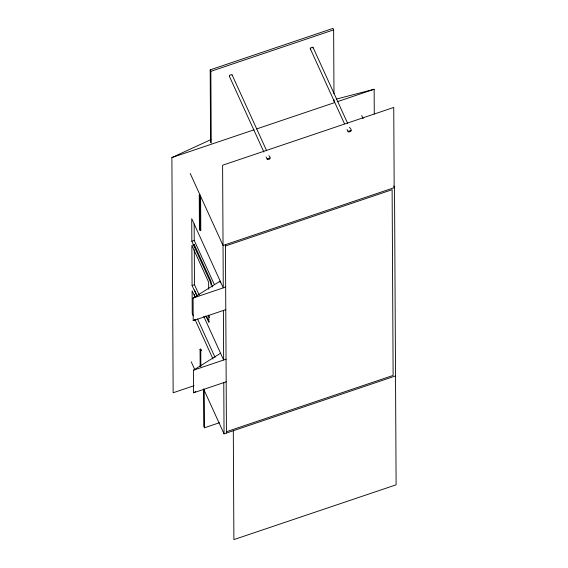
<?xml version="1.0" encoding="UTF-8"?>
<svg xmlns="http://www.w3.org/2000/svg" width="568" height="568" viewBox="0 0 568 568"><rect width="100%" height="100%" fill="white"/><g stroke="black" fill="none" stroke-linecap="round" stroke-linejoin="round"><path stroke-width="0.85" d="M232.092 75.26C231.957 73.961 229.167 75.082 229.33 76.197L263.921 152.089M312.897 47.989C313.515 46.398 309.979 47.478 310.277 48.699L344.499 123.788M225.787 309.652L193.205 320.657L193.084 298.051L220.178 281.089L220.185 282.821M193.205 320.657L195.399 319.28M226.171 381.803L193.589 392.8L193.468 370.201L220.561 353.232M193.589 392.8L195.79 391.43M194.128 385.686L173.148 392.772L171.891 157.556L210.927 139.593M210.572 142.497L210.188 69.864L332.969 28.4L333.636 29.87L333.977 93.649M211.239 143.086L210.856 71.334L333.636 29.87M171.891 157.556L254.137 129.781M256.651 128.929L334.701 102.574M337.222 101.722L374.142 89.254L374.276 114.012M200.099 230.395L199.922 196.485L200.603 196.251L200.788 230.161L200.099 230.395L199.432 228.918L199.247 195.016L199.936 194.781M212.638 286.883L191.842 241.251L194.242 240.441L194.157 223.92M192.666 245.127L194.27 244.588L211.047 281.401L211.062 284.887M393.787 185.97L394.519 187.568L223.039 245.475L190.202 173.432M225.446 245.987L392.126 189.698L393.12 375.434L226.44 431.715M196.819 295.921L192.083 285.519L194.483 284.71L194.299 249.821M193.084 298.051L225.666 287.046M200.071 349.356L200.76 349.121L201.434 350.598L200.745 350.825L200.071 349.356L200.17 366.743M193.468 370.201L226.05 359.196M203.564 389.123L203.763 426.327L204.43 427.796L219.468 422.72M203.621 389.03L224.048 433.845L395.527 375.938M336.547 99.031L374.142 89.254M310.944 48.905L310.277 48.699M229.699 76.389L229.33 76.197M350.939 130.562C342.625 132.124 355.767 133.452 349.462 127.331M269.992 158.06C262.238 159.494 273.854 161.028 268.884 155.639M361.695 115.538L363.151 118.74M313.032 47.4L347.623 123.299M347.069 129.44L348.177 131.861M232.092 74.891L266.676 150.79M266.129 156.938L267.23 159.359M210.188 69.864L210.856 71.334M199.247 195.016L199.922 196.485M200.114 228.691L200.788 230.161M194.242 240.441L214.306 284.469M194.483 284.71L199.226 295.111M208.342 315.119L209.436 317.519M194.512 289.985L197.43 296.389M206.546 316.397L209.102 322.006M205.943 315.929L208.861 322.333L208.818 315.354M195.03 297.199L192.112 290.795L192.232 313.401L193.326 315.801M203.784 316.411L223.65 360.005L223.387 310.462M197.55 318.989L215.059 357.414M195.151 319.805L213.021 359.026M191.217 361.816L194.867 369.825M394.519 187.568L396.109 484.816L233.888 539.6L233.306 430.721M394.178 187.681L393.745 107.437L222.606 165.231L223.267 287.862L191.721 218.644L191.842 241.251M334.012 99.847L334.019 101.622M225.439 244.666L226.447 433.036M223.771 382.612L224.048 433.845M208.683 289.19L208.641 282.211L191.863 245.397L192.083 285.519M204.231 389.705L204.43 427.796M200.76 349.121L200.831 366.474M194.27 244.588L194.284 247.201M194.533 294.33L194.547 296.936"/></g></svg>
